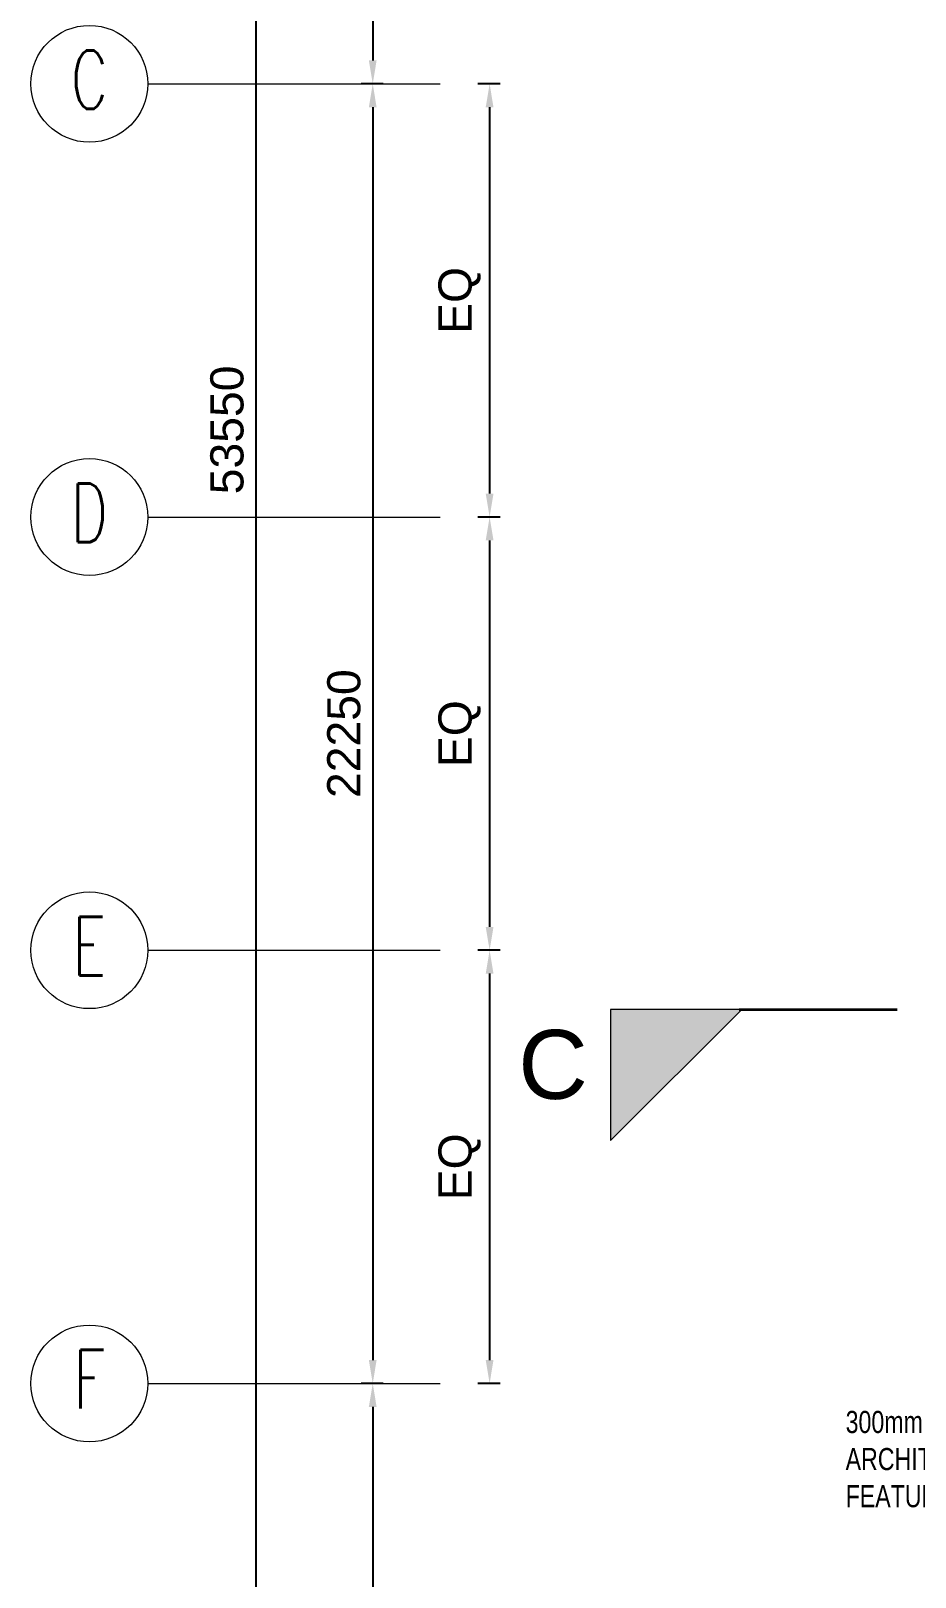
# Model space of a CAD drawing. Header units: millimetres. Extents: x 12827 to 178996, y -27589 to 73652.
# Drawn here: x 18022 to 33151, y 5293 to 31763 of the extents above; entities that cross this region are included whole.
import ezdxf

# ---------------------------------------------------------------- set-up
doc = ezdxf.new("R2010")
doc.units = ezdxf.units.MM
doc.linetypes.add('Grid Line__1_200_', pattern=[10.5, 6, -1.5, 1.5, -1.5])
for name, color, linetype, lineweight in [('A-ANNO-DIMS', 211, 'Continuous', 5), ('A-ANNO-NOTE', 131, 'Continuous', 25), ('A-DETL-GENF', 92, 'Continuous', 20), ('A-DETL-THIN', 151, 'Continuous', 9), ('A-DETL-WIDE', 214, 'Continuous', 35), ('G-ANNO-TEXT', 231, 'Continuous', 5), ('S-GRID', 1, 'Continuous', 5), ('S-GRID-IDEN', 1, 'Continuous', 25)]:
    doc.layers.add(name, color=color, linetype=linetype, lineweight=lineweight)
doc.styles.add('Arial_4', font='arial.ttf', dxfattribs={"height": 1180.239521})
doc.styles.add('RomanS', font='romans__.ttf', dxfattribs={"width": 0.7, "height": 1003.164557})
doc.styles.add('Swis721 BT_3', font='swiss.ttf', dxfattribs={"height": 567.642527})
doc.styles.add('Swis721 BT_7', font='swiss.ttf', dxfattribs={"width": 0.75, "height": 378.428351})
doc.dimstyles.new('DLN_3mm_2', dxfattribs={"dimscale": 304.8, "dimtxt": 600, "dimasz": 1.312336, "dimexe": 0.656168, "dimexo": 0.0625, "dimgap": 0.656168, "dimtad": 1, "dimdec": 0, "dimzin": 0, "dimdsep": 46, "dimtxsty": 'Swis721 BT_3', "dimsah": 1, "dimcen": 0.09, "dimadec": 0, "dimazin": 0, "dimtfac": 1, "dimtdec": 4, "dimtix": 1, "dimtmove": 0, "dimatfit": 3, "dimfxl": 0.656168, "dimfxlon": 1, "dimtvp": 1, "dimtolj": 1, "dimtzin": 0, "dimarcsym": 2})

# ---------------------------------------------------------------- blocks, each defined once
blk = doc.blocks.new('Grid - Bubble - 10mm-1724413-Copy of 1_F')
at = {"layer": 'A-ANNO-NOTE', "lineweight": 5}
blk.add_circle((0, 0), 5, dxfattribs=at)
blk = doc.blocks.new('DIMBLOCK2-Copy of 1_F')
at = {"layer": 'A-ANNO-DIMS', "color": 0, "lineweight": -2, "transparency": 16777216}
for p, q in [((24052, 39907), (23671, 39907)), ((23871, 39507), (23871, 31257)), ((24052, 30857), (23671, 30857))]:
    blk.add_line(p, q, dxfattribs=at)
at = {"layer": 'A-ANNO-DIMS', "color": 0, "transparency": 16777216}
for points in [[(23804, 39507), (23937, 39507), (23871, 39907)], [(23804, 31257), (23937, 31257), (23871, 30857)]]:
    blk.add_solid(points, dxfattribs=at)
at = {"layer": 'Defpoints', "color": 0, "transparency": 16777216}
for p in [(24071, 39907), (23871, 30857), (24071, 30857)]:
    blk.add_point(p, dxfattribs=at)
at = {"layer": 'A-ANNO-DIMS', "color": 0, "transparency": 16777216, "insert": (23379, 35382), "char_height": 567.6, "width": 2102.86, "attachment_point": 5, "rotation": 90, "style": 'Swis721 BT_3'}
blk.add_mtext('\\A1;9050', dxfattribs=at)
blk = doc.blocks.new('DIMBLOCK3-Copy of 1_F')
at = {"layer": 'A-ANNO-DIMS', "color": 0, "lineweight": -2, "transparency": 16777216}
for p, q in [((24052, 30857), (23671, 30857)), ((23871, 30457), (23871, 9007)), ((24052, 8607), (23671, 8607))]:
    blk.add_line(p, q, dxfattribs=at)
at = {"layer": 'A-ANNO-DIMS', "color": 0, "transparency": 16777216}
for points in [[(23804, 30457), (23937, 30457), (23871, 30857)], [(23804, 9007), (23937, 9007), (23871, 8607)]]:
    blk.add_solid(points, dxfattribs=at)
at = {"layer": 'Defpoints', "color": 0, "transparency": 16777216}
for p in [(24071, 30857), (23871, 8607), (24071, 8607)]:
    blk.add_point(p, dxfattribs=at)
at = {"layer": 'A-ANNO-DIMS', "color": 0, "transparency": 16777216, "insert": (23379, 19732), "char_height": 567.6, "width": 2628.57, "attachment_point": 5, "rotation": 90, "style": 'Swis721 BT_3'}
blk.add_mtext('\\A1;22250', dxfattribs=at)
blk = doc.blocks.new('DIMBLOCK4-Copy of 1_F')
at = {"layer": 'A-ANNO-DIMS', "color": 0, "lineweight": -2, "transparency": 16777216}
for p, q in [((24052, 8607), (23671, 8607)), ((23871, 8207), (23871, -1443)), ((24052, -1843), (23671, -1843))]:
    blk.add_line(p, q, dxfattribs=at)
at = {"layer": 'A-ANNO-DIMS', "color": 0, "transparency": 16777216}
for points in [[(23804, 8207), (23937, 8207), (23871, 8607)], [(23804, -1443), (23937, -1443), (23871, -1843)]]:
    blk.add_solid(points, dxfattribs=at)
at = {"layer": 'Defpoints', "color": 0, "transparency": 16777216}
for p in [(24071, 8607), (23871, -1843), (24071, -1843)]:
    blk.add_point(p, dxfattribs=at)
at = {"layer": 'A-ANNO-DIMS', "color": 0, "transparency": 16777216, "insert": (23379, 3382), "char_height": 567.6, "width": 2628.57, "attachment_point": 5, "rotation": 90, "style": 'Swis721 BT_3'}
blk.add_mtext('\\A1;10450', dxfattribs=at)
blk = doc.blocks.new('DIMBLOCK5-Copy of 1_F')
at = {"layer": 'A-ANNO-DIMS', "color": 0, "lineweight": -2, "transparency": 16777216}
for p, q in [((22052, 51707), (21671, 51707)), ((21871, 51307), (21871, -1443)), ((22052, -1843), (21671, -1843))]:
    blk.add_line(p, q, dxfattribs=at)
at = {"layer": 'A-ANNO-DIMS', "color": 0, "transparency": 16777216}
for points in [[(21804, 51307), (21937, 51307), (21871, 51707)], [(21804, -1443), (21937, -1443), (21871, -1843)]]:
    blk.add_solid(points, dxfattribs=at)
at = {"layer": 'Defpoints', "color": 0, "transparency": 16777216}
for p in [(22071, 51707), (21871, -1843), (22071, -1843)]:
    blk.add_point(p, dxfattribs=at)
at = {"layer": 'A-ANNO-DIMS', "color": 0, "transparency": 16777216, "insert": (21379, 24932), "char_height": 567.6, "width": 2628.57, "attachment_point": 5, "rotation": 90, "style": 'Swis721 BT_3'}
blk.add_mtext('\\A1;53550', dxfattribs=at)
blk = doc.blocks.new('DIMBLOCK6-Copy of 1_F')
at = {"layer": 'A-ANNO-DIMS', "color": 0, "lineweight": -2, "transparency": 16777216}
for p, q in [((26052, 30857), (25671, 30857)), ((25871, 30457), (25871, 23841)), ((26052, 23441), (25671, 23441))]:
    blk.add_line(p, q, dxfattribs=at)
at = {"layer": 'A-ANNO-DIMS', "color": 0, "transparency": 16777216}
for points in [[(25804, 30457), (25937, 30457), (25871, 30857)], [(25804, 23841), (25937, 23841), (25871, 23441)]]:
    blk.add_solid(points, dxfattribs=at)
at = {"layer": 'Defpoints', "color": 0, "transparency": 16777216}
for p in [(26071, 30857), (25871, 23441), (26071, 23441)]:
    blk.add_point(p, dxfattribs=at)
at = {"layer": 'A-ANNO-DIMS', "color": 0, "transparency": 16777216, "insert": (25357, 27149), "char_height": 567.6, "width": 1337.14, "attachment_point": 5, "rotation": 90, "style": 'Swis721 BT_3'}
blk.add_mtext('\\A1;EQ', dxfattribs=at)
blk = doc.blocks.new('DIMBLOCK7-Copy of 1_F')
at = {"layer": 'A-ANNO-DIMS', "color": 0, "lineweight": -2, "transparency": 16777216}
for p, q in [((26052, 23441), (25671, 23441)), ((25871, 23041), (25871, 16424)), ((26052, 16024), (25671, 16024))]:
    blk.add_line(p, q, dxfattribs=at)
at = {"layer": 'A-ANNO-DIMS', "color": 0, "transparency": 16777216}
for points in [[(25804, 23041), (25937, 23041), (25871, 23441)], [(25804, 16424), (25937, 16424), (25871, 16024)]]:
    blk.add_solid(points, dxfattribs=at)
at = {"layer": 'Defpoints', "color": 0, "transparency": 16777216}
for p in [(26071, 23441), (25871, 16024), (26071, 16024)]:
    blk.add_point(p, dxfattribs=at)
at = {"layer": 'A-ANNO-DIMS', "color": 0, "transparency": 16777216, "insert": (25357, 19732), "char_height": 567.6, "width": 1337.14, "attachment_point": 5, "rotation": 90, "style": 'Swis721 BT_3'}
blk.add_mtext('\\A1;EQ', dxfattribs=at)
blk = doc.blocks.new('DIMBLOCK8-Copy of 1_F')
at = {"layer": 'A-ANNO-DIMS', "color": 0, "lineweight": -2, "transparency": 16777216}
for p, q in [((26052, 16024), (25671, 16024)), ((25871, 15624), (25871, 9007)), ((26052, 8607), (25671, 8607))]:
    blk.add_line(p, q, dxfattribs=at)
at = {"layer": 'A-ANNO-DIMS', "color": 0, "transparency": 16777216}
for points in [[(25804, 15624), (25937, 15624), (25871, 16024)], [(25804, 9007), (25937, 9007), (25871, 8607)]]:
    blk.add_solid(points, dxfattribs=at)
at = {"layer": 'Defpoints', "color": 0, "transparency": 16777216}
for p in [(26071, 16024), (25871, 8607), (26071, 8607)]:
    blk.add_point(p, dxfattribs=at)
at = {"layer": 'A-ANNO-DIMS', "color": 0, "transparency": 16777216, "insert": (25357, 12316), "char_height": 567.6, "width": 1337.14, "attachment_point": 5, "rotation": 90, "style": 'Swis721 BT_3'}
blk.add_mtext('\\A1;EQ', dxfattribs=at)

msp = doc.modelspace()

# ---------------------------------------------------------------- hatches: boundary and pattern name
at = {"layer": 'A-DETL-GENF'}
h = msp.add_hatch(color=7, dxfattribs=at)
h.paths.add_polyline_path([(63966.38843, -9312.51454), (61723.03825, -7069.16435), (61723.03825, -9312.51454)], flags=0)
h.paths.add_polyline_path([(100079.91494, 12764.60871), (100079.91494, 15007.95889), (97836.56475, 15007.95889), (99867.43203, 12977.09161)], flags=0)
h.paths.add_polyline_path([(27942.02118, 12764.60871), (30185.37136, 15007.95889), (27942.02118, 15007.95889)], flags=0)
h.paths.add_polyline_path([(100079.91494, 39639.13527), (100079.91494, 41882.48546), (97836.56475, 41882.48546), (99860.65762, 39858.39259)], flags=0)
h.paths.add_polyline_path([(27942.02118, 39639.13527), (30185.37136, 41882.48546), (27942.02118, 41882.48546)], flags=0)
h.paths.add_polyline_path([(61723.03825, 64831.04325), (63966.38843, 67074.39344), (61723.03825, 67074.39344)], flags=0)

# ---------------------------------------------------------------- linework, layer by layer
at = {"layer": 'A-DETL-THIN'}
for p, q in [((27942.02118, 12764.60871), (30185.37136, 15007.95889)), ((30185.37136, 15007.95889), (27942.02118, 15007.95889)), ((27942.02118, 15007.95889), (27942.02118, 12764.60871))]:
    msp.add_line(p, q, dxfattribs=at)
at = {"layer": 'A-DETL-WIDE'}
msp.add_line((30142.02118, 15007.95889), (32842.02118, 15007.95889), dxfattribs=at)
at = {"layer": 'S-GRID', "linetype": 'Grid Line__1_200_'}
for p, q in [((20022.24178, 30857.48546), (25022.24178, 30857.48546)), ((20022.24178, 23440.81879), (25022.24178, 23440.81879)), ((20022.24178, 16024.15213), (25022.24178, 16024.15213)), ((20022.24178, 8607.48546), (25022.24178, 8607.48546))]:
    msp.add_line(p, q, dxfattribs=at)

# ---------------------------------------------------------------- block references
at = {"layer": 'S-GRID-IDEN', "lineweight": 5, "xscale": 199.9999999999999, "yscale": 199.9999999999999, "zscale": 199.9999999999999, "rotation": 269.9999999999997}
for p in [(19022.24178, 30857.48546), (19022.24178, 23440.81879), (19022.24178, 16024.15213), (19022.24178, 8607.48546)]:
    msp.add_blockref('Grid - Bubble - 10mm-1724413-Copy of 1_F', p, dxfattribs=at)

# ---------------------------------------------------------------- texts
at = {"layer": 'G-ANNO-TEXT', "color": 7, "attachment_point": 1}
for s, insert, char_height, width, line_spacing_factor, style in [('\\fArial|b0|i0|c134|p34|;C', (26360.66251, 14659.68215), 1180.239521, 1411.2, 0.938532, 'Arial_4'), ('300mm\\PARCHITECTURAL\\PFEATURE', (31962.40703, 8137.16738), 378.4283513, 3792, 1.00667, 'Swis721 BT_7')]:
    msp.add_mtext(s, dxfattribs=dict(at, insert=insert, char_height=char_height, width=width, line_spacing_factor=line_spacing_factor, style=style))
at = {"layer": 'S-GRID-IDEN', "lineweight": 5, "char_height": 1003.164557, "attachment_point": 2, "line_spacing_factor": 0.964689, "style": 'RomanS'}
for s, insert, width in [('\\fRomanS|b0|i0|c134|p2|;\\W.7;C', (19021.39771, 31430.54511), 984), ('\\fRomanS|b0|i0|c134|p2|;\\W.7;D', (19021.39771, 24013.87845), 828), ('\\fRomanS|b0|i0|c134|p2|;\\W.7;E', (19021.39771, 16597.21178), 744), ('\\fRomanS|b0|i0|c134|p2|;\\W.7;F', (19021.39771, 9180.54511), 708)]:
    msp.add_mtext(s, dxfattribs=dict(at, insert=insert, width=width))

# ---------------------------------------------------------------- dimensions: what is measured, and where the dimension line sits
at = {"layer": 'A-ANNO-DIMS'}
for base, p1, p2, override, picture, middle in [((21870.63533, -1842.51454), (22070.63533, 51707.48546), (22070.63533, -1842.51454), {"dimpost": '<>', "dimfxl": 53549.999996}, 'DIMBLOCK5-Copy of 1_F', (21378.91409, 24932.48546)), ((23870.63533, 30857.48546), (24070.63533, 39907.48546), (24070.63533, 30857.48546), {"dimpost": '<>', "dimfxl": 9050}, 'DIMBLOCK2-Copy of 1_F', (23378.91409, 35382.48546)), ((23870.63533, 8607.48546), (24070.63533, 30857.48546), (24070.63533, 8607.48546), {"dimpost": '<>', "dimfxl": 22250}, 'DIMBLOCK3-Copy of 1_F', (23378.91409, 19732.48546)), ((23870.63533, -1842.51454), (24070.63533, 8607.48546), (24070.63533, -1842.51454), {"dimpost": '<>', "dimfxl": 10449.999996}, 'DIMBLOCK4-Copy of 1_F', (23378.91409, 3382.48546))]:
    dim = msp.add_linear_dim(base=base, p1=p1, p2=p2, angle=90, dimstyle='DLN_3mm_2', override=override, dxfattribs=at)
    dim.commit()
    dim.dimension.update_dxf_attribs({"geometry": picture, "text_midpoint": middle})
for base, p1, p2, picture, middle in [((25870.63533, 23440.81879), (26070.63533, 30857.48546), (26070.63533, 23440.81879), 'DIMBLOCK6-Copy of 1_F', (25356.94829, 27149.15213)), ((25870.63533, 16024.15213), (26070.63533, 23440.81879), (26070.63533, 16024.15213), 'DIMBLOCK7-Copy of 1_F', (25356.94829, 19732.48546)), ((25870.63533, 8607.48546), (26070.63533, 16024.15213), (26070.63533, 8607.48546), 'DIMBLOCK8-Copy of 1_F', (25356.94829, 12315.81879))]:
    dim = msp.add_linear_dim(base=base, p1=p1, p2=p2, angle=90, text='EQ', dimstyle='DLN_3mm_2', override={"dimpost": '<>', "dimfxl": 7416.666667}, dxfattribs=at)
    dim.commit()
    dim.dimension.update_dxf_attribs({"geometry": picture, "text_midpoint": middle})

doc.saveas('drawing.dxf')
